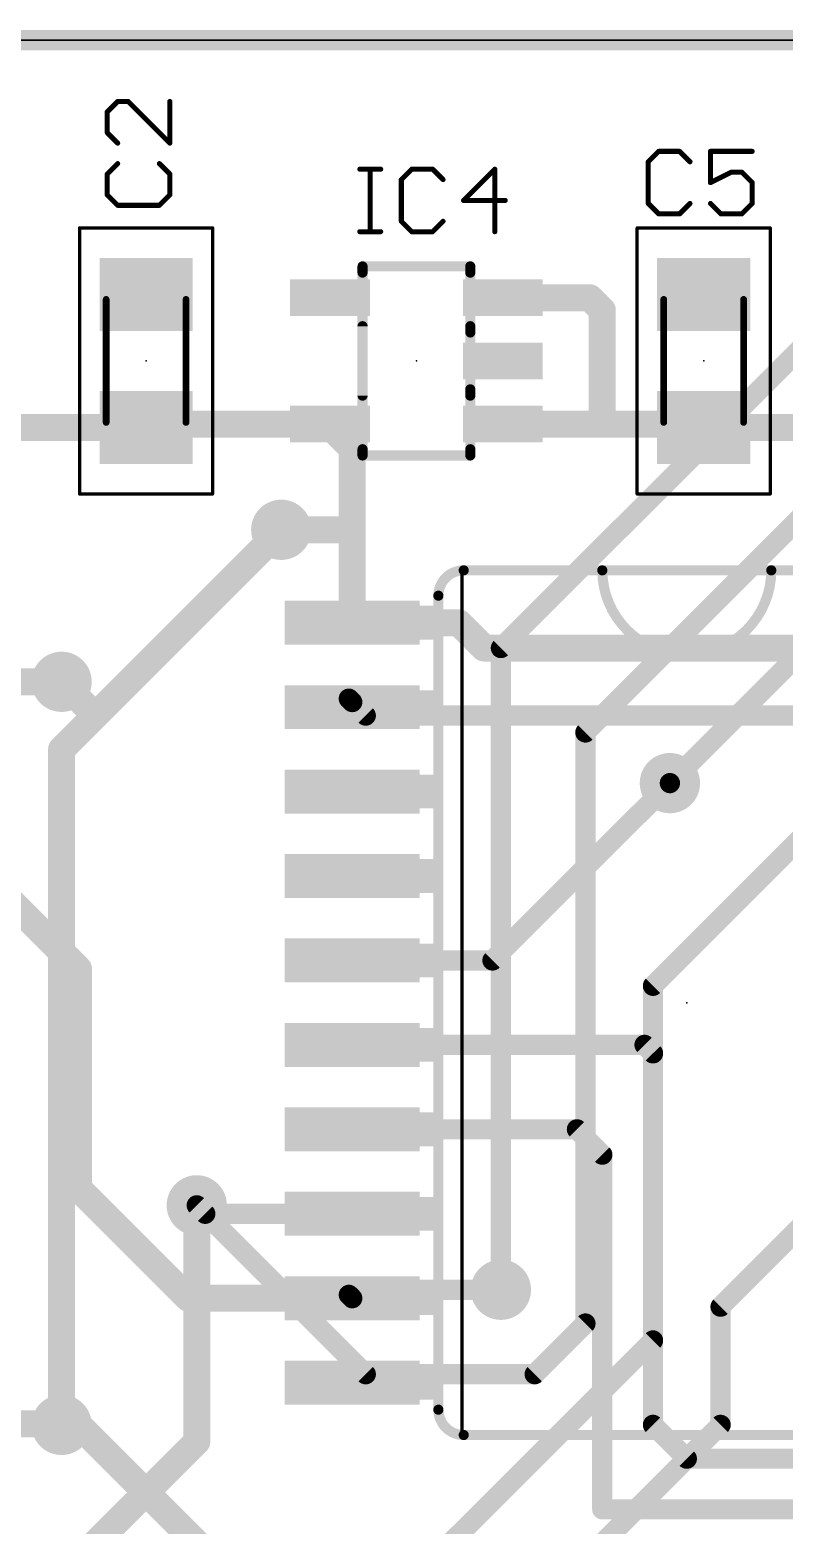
# Model space of a CAD drawing. Extents: x -5.1 to 70.5, y -0.2 to 53.5.
# Drawn here: x 20.86 to 32.2, y 31 to 53.49 of the extents above; entities that cross this region are included whole.
import ezdxf

# ---------------------------------------------------------------- set-up
doc = ezdxf.new("R2010")
doc.units = 0
for name, color, linetype in [('1', 12, 'CONTINUOUS'), ('16', 132, 'CONTINUOUS'), ('18', 110, 'CONTINUOUS'), ('20', 53, 'CONTINUOUS'), ('21', 253, 'CONTINUOUS'), ('23', 53, 'CONTINUOUS'), ('25', 253, 'CONTINUOUS'), ('39', 12, 'CONTINUOUS'), ('51', 253, 'CONTINUOUS')]:
    doc.layers.add(name, color=color, linetype=linetype)

# ---------------------------------------------------------------- blocks, each defined once
blk = doc.blocks.new('RECT')
blk.add_solid([(-0.5, -0.5), (0.5, -0.5), (-0.5, 0.5), (0.5, 0.5)])
blk = doc.blocks.new('ROUNDV')
at = {"const_width": 0.5}
blk.add_lwpolyline([(0, -0.25, 1), (0, 0.25, 1), (0, -0.25)], format="xyb", dxfattribs=at)

msp = doc.modelspace()

# ---------------------------------------------------------------- linework, layer by layer
at = {"layer": '1'}
for points, const_width in [([(-0.254, 53.34), (70.358, 53.34)], 0.3048), ([(29.276, 49.464), (27.97, 49.464)], 0.4064), ([(29.464, 49.276), (29.276, 49.464)], 0.4064), ([(29.464, 47.564), (29.464, 49.276)], 0.4064), ([(22.606, 47.514), (20.082, 47.514)], 0.4064), ([(22.672, 47.564), (22.606, 47.498)], 0.4064), ([(22.606, 47.498), (22.606, 47.514)], 0.4064), ([(25.37, 47.564), (22.672, 47.564)], 0.4064), ([(25.37, 47.528), (25.37, 47.564)], 0.4064), ([(25.7048, 47.1932), (25.37, 47.528)], 0.4064), ([(29.464, 47.564), (27.97, 47.564)], 0.4064), ([(30.668, 47.564), (29.464, 47.564)], 0.4064), ([(30.734, 47.498), (30.668, 47.564)], 0.4064), ([(30.75, 47.514), (30.734, 47.498)], 0.4064), ([(30.988, 47.514), (30.75, 47.514)], 0.4064), ([(36.052, 47.514), (30.988, 47.514)], 0.4064), ([(25.7048, 44.577), (25.7048, 47.1932)], 0.4064), ([(24.638, 45.974), (25.7048, 45.974)], 0.4064), ([(25.7048, 45.974), (25.7048, 44.577)], 0.4064), ([(25.7048, 44.577), (27.305, 44.577)], 0.4064), ([(27.305, 44.577), (27.686, 44.196)], 0.4064), ([(27.686, 44.196), (34.29, 44.196)], 0.4064), ([(21.336, 43.688), (20.236, 43.688)], 0.4064), ([(25.7048, 43.3832), (25.654, 43.434)], 0.3048), ([(25.7048, 43.3832), (25.7048, 43.307)], 0.3048), ([(25.908, 43.18), (25.7048, 43.3832)], 0.3048), ([(33.274, 43.18), (25.908, 43.18)], 0.3048), ([(27.813, 39.497), (30.48, 42.164)], 0.3048), ([(20.404, 40.556), (21.59, 39.37)], 0.4064), ([(25.7048, 39.497), (27.813, 39.497)], 0.3048), ([(21.59, 39.37), (21.59, 36.068)], 0.4064), ([(30.099, 38.227), (25.7048, 38.227)], 0.3048), ([(30.226, 38.1), (30.099, 38.227)], 0.3048), ([(30.226, 32.512), (30.226, 38.1)], 0.3048), ([(29.083, 36.957), (25.7048, 36.957)], 0.3048), ([(29.464, 36.576), (29.083, 36.957)], 0.3048), ([(29.464, 31.242), (29.464, 36.576)], 0.3048), ([(21.59, 36.068), (23.241, 34.417)], 0.4064), ([(23.368, 35.814), (23.495, 35.687)], 0.3048), ([(23.495, 35.687), (25.7048, 35.687)], 0.3048), ([(25.654, 34.4678), (25.654, 34.544)], 0.3048), ([(25.654, 34.544), (27.94, 34.544)], 0.3048), ([(23.241, 34.417), (25.7048, 34.417)], 0.4064), ([(25.7048, 34.417), (25.654, 34.4678)], 0.3048), ([(19.05, 32.528), (21.336, 32.528)], 0.4064), ([(21.336, 32.528), (21.574, 32.528)], 0.4064), ([(21.336, 32.528), (21.336, 32.512)], 0.4064), ([(21.574, 32.528), (29.718, 24.384)], 0.4064), ([(30.226, 32.512), (30.734, 32.004)], 0.3048), ([(30.734, 32.004), (39.37, 32.004)], 0.3048), ([(29.464, 31.242), (41.402, 31.242)], 0.3048)]:
    msp.add_lwpolyline(points, dxfattribs=dict(at, const_width=const_width))
for points, const_width in [([(27.97, 49.5656, 1), (27.97, 49.3624)], 0.2032), ([(29.3478, 49.5358, 1), (29.2042, 49.3922)], 0.2032), ([(29.276, 49.3624, 1), (29.276, 49.5656)], 0.2032), ([(29.5656, 49.276, 1), (29.3624, 49.276)], 0.2032), ([(29.3922, 49.2042, 1), (29.5358, 49.3478)], 0.2032), ([(22.7076, 47.514, 1), (22.5044, 47.514)], 0.2032), ([(22.672, 47.6656, 1), (22.672, 47.4624)], 0.2032), ([(22.7438, 47.4922, 1), (22.6002, 47.6358)], 0.2032), ([(22.606, 47.4124, 1), (22.606, 47.6156)], 0.2032), ([(25.4716, 47.564, 1), (25.2684, 47.564)], 0.2032), ([(25.4418, 47.5998, 1), (25.2982, 47.4562)], 0.2032), ([(25.37, 47.4624, 1), (25.37, 47.6656)], 0.2032), ([(27.97, 47.6656, 1), (27.97, 47.4624)], 0.2032), ([(29.464, 47.6656, 1), (29.464, 47.4624)], 0.2032), ([(29.464, 47.4624, 1), (29.464, 47.6656)], 0.2032), ([(30.7398, 47.6358, 1), (30.5962, 47.4922)], 0.2032), ([(30.75, 47.6156, 1), (30.75, 47.4124)], 0.2032), ([(30.668, 47.4624, 1), (30.668, 47.6656)], 0.2032), ([(30.8218, 47.4422, 1), (30.6782, 47.5858)], 0.2032), ([(30.988, 47.6156, 1), (30.988, 47.4124)], 0.2032), ([(30.988, 47.4124, 1), (30.988, 47.6156)], 0.2032), ([(22.5044, 47.498, 1), (22.7076, 47.498)], 0.2032), ([(22.5342, 47.5698, 1), (22.6778, 47.4262)], 0.2032), ([(25.2684, 47.528, 1), (25.4716, 47.528)], 0.2032), ([(29.3624, 47.564, 1), (29.5656, 47.564)], 0.2032), ([(30.6622, 47.5698, 1), (30.8058, 47.4262)], 0.2032), ([(30.6622, 47.4262, 1), (30.8058, 47.5698)], 0.2032), ([(25.8064, 47.1932, 1), (25.6032, 47.1932)], 0.2032), ([(25.633, 47.1214, 1), (25.7766, 47.265)], 0.2032), ([(24.638, 46.0756, 1), (24.638, 45.8724)], 0.2032), ([(25.8064, 45.974, 1), (25.6032, 45.974)], 0.2032), ([(25.7048, 45.8724, 1), (25.7048, 46.0756)], 0.2032), ([(25.7048, 44.6786, 1), (25.7048, 44.4754)], 0.2032), ([(27.3768, 44.6488, 1), (27.2332, 44.5052)], 0.2032), ([(27.305, 44.4754, 1), (27.305, 44.6786)], 0.2032), ([(25.6032, 44.577, 1), (25.8064, 44.577)], 0.2032), ([(25.6032, 44.577, 1), (25.8064, 44.577)], 0.2032), ([(27.686, 44.2976, 1), (27.686, 44.0944)], 0.2032), ([(27.6142, 44.1242, 1), (27.7578, 44.2678)], 0.2032), ([(21.336, 43.5864, 1), (21.336, 43.7896)], 0.2032), ([(25.7079, 43.4879, 1), (25.6001, 43.3801)], 0.1524), ([(25.781, 43.3832, 1), (25.6286, 43.3832)], 0.1524), ([(25.7587, 43.4371, 1), (25.6509, 43.3293)], 0.1524), ([(25.6509, 43.3293, 1), (25.7587, 43.4371)], 0.1524), ([(25.6286, 43.307, 1), (25.781, 43.307)], 0.1524), ([(25.908, 43.2562, 1), (25.908, 43.1038)], 0.1524), ([(25.8541, 43.1261, 1), (25.9619, 43.2339)], 0.1524), ([(30.5339, 42.1101, 1), (30.4261, 42.2179)], 0.1524), ([(25.7048, 39.5732, 1), (25.7048, 39.4208)], 0.1524), ([(27.7591, 39.5509, 1), (27.8669, 39.4431)], 0.1524), ([(27.813, 39.4208, 1), (27.813, 39.5732)], 0.1524), ([(21.6916, 39.37, 1), (21.4884, 39.37)], 0.2032), ([(21.5182, 39.2982, 1), (21.6618, 39.4418)], 0.2032), ([(25.7048, 38.3032, 1), (25.7048, 38.1508)], 0.1524), ([(30.1529, 38.2809, 1), (30.0451, 38.1731)], 0.1524), ([(30.099, 38.1508, 1), (30.099, 38.3032)], 0.1524), ([(30.3022, 38.1, 1), (30.1498, 38.1)], 0.1524), ([(30.1721, 38.0461, 1), (30.2799, 38.1539)], 0.1524), ([(25.7048, 37.0332, 1), (25.7048, 36.8808)], 0.1524), ([(29.1369, 37.0109, 1), (29.0291, 36.9031)], 0.1524), ([(29.083, 36.8808, 1), (29.083, 37.0332)], 0.1524), ([(29.5402, 36.576, 1), (29.3878, 36.576)], 0.1524), ([(29.4101, 36.5221, 1), (29.5179, 36.6299)], 0.1524), ([(21.6618, 36.1398, 1), (21.5182, 35.9962)], 0.2032), ([(21.4884, 36.068, 1), (21.6916, 36.068)], 0.2032), ([(23.4219, 35.8679, 1), (23.3141, 35.7601)], 0.1524), ([(23.495, 35.7632, 1), (23.495, 35.6108)], 0.1524), ([(23.4411, 35.6331, 1), (23.5489, 35.7409)], 0.1524), ([(25.7048, 35.6108, 1), (25.7048, 35.7632)], 0.1524), ([(25.7302, 34.544, 1), (25.5778, 34.544)], 0.1524), ([(25.654, 34.6202, 1), (25.654, 34.4678)], 0.1524), ([(27.94, 34.4678, 1), (27.94, 34.6202)], 0.1524), ([(23.241, 34.5186, 1), (23.241, 34.3154)], 0.2032), ([(23.1692, 34.3452, 1), (23.3128, 34.4888)], 0.2032), ([(25.7079, 34.5217, 1), (25.6001, 34.4139)], 0.1524), ([(25.5778, 34.4678, 1), (25.7302, 34.4678)], 0.1524), ([(25.6509, 34.3631, 1), (25.7587, 34.4709)], 0.1524), ([(25.7048, 34.3154, 1), (25.7048, 34.5186)], 0.2032), ([(21.336, 32.6296, 1), (21.336, 32.4264)], 0.2032), ([(21.4376, 32.528, 1), (21.2344, 32.528)], 0.2032), ([(21.2344, 32.512, 1), (21.4376, 32.512)], 0.2032), ([(21.336, 32.4264, 1), (21.336, 32.6296)], 0.2032), ([(21.6458, 32.5998, 1), (21.5022, 32.4562)], 0.2032), ([(21.574, 32.4264, 1), (21.574, 32.6296)], 0.2032), ([(30.2799, 32.5659, 1), (30.1721, 32.4581)], 0.1524), ([(30.1498, 32.512, 1), (30.3022, 32.512)], 0.1524), ([(30.734, 32.0802, 1), (30.734, 31.9278)], 0.1524), ([(30.6801, 31.9501, 1), (30.7879, 32.0579)], 0.1524), ([(29.464, 31.3182, 1), (29.464, 31.1658)], 0.1524), ([(29.3878, 31.242, 1), (29.5402, 31.242)], 0.1524)]:
    msp.add_lwpolyline(points, format="xyb", dxfattribs=dict(at, const_width=const_width))
at = {"layer": '16'}
for points, const_width in [([(27.94, 44.196), (34.544, 50.8)], 0.3048), ([(29.21, 42.926), (35.052, 48.768)], 0.3048), ([(21.844, 43.18), (24.638, 45.974)], 0.4064), ([(30.48, 42.164), (34.29, 45.974)], 0.3048), ([(27.94, 34.544), (27.94, 44.196)], 0.3048), ([(21.844, 43.18), (21.336, 43.688)], 0.4064), ([(21.336, 42.672), (21.844, 43.18)], 0.4064), ([(29.21, 34.036), (29.21, 42.926)], 0.3048), ([(21.336, 32.512), (21.336, 42.672)], 0.4064), ([(30.226, 39.116), (33.02, 41.91)], 0.3048), ([(30.226, 33.782), (30.226, 39.116)], 0.3048), ([(23.368, 32.258), (23.368, 35.814)], 0.4064), ([(23.368, 35.814), (25.908, 33.274)], 0.3048), ([(31.242, 34.29), (32.512, 35.56)], 0.3048), ([(31.242, 32.512), (31.242, 34.29)], 0.3048), ([(28.448, 33.274), (29.21, 34.036)], 0.3048), ([(25.654, 29.21), (30.226, 33.782)], 0.3048), ([(25.908, 33.274), (28.448, 33.274)], 0.3048), ([(21.59, 22.86), (31.242, 32.512)], 0.3048), ([(19.812, 28.702), (23.368, 32.258)], 0.4064)]:
    msp.add_lwpolyline(points, dxfattribs=dict(at, const_width=const_width))
for points, const_width in [([(24.7098, 45.9022, 1), (24.5662, 46.0458)], 0.2032), ([(28.0162, 44.196, 1), (27.8638, 44.196)], 0.1524), ([(27.8861, 44.2499, 1), (27.9939, 44.1421)], 0.1524), ([(21.4078, 43.7598, 1), (21.2642, 43.6162)], 0.2032), ([(21.7722, 43.2518, 1), (21.9158, 43.1082)], 0.2032), ([(21.9158, 43.1082, 1), (21.7722, 43.2518)], 0.2032), ([(21.7722, 43.1082, 1), (21.9158, 43.2518)], 0.2032), ([(29.2862, 42.926, 1), (29.1338, 42.926)], 0.1524), ([(29.1561, 42.9799, 1), (29.2639, 42.8721)], 0.1524), ([(21.4376, 42.672, 1), (21.2344, 42.672)], 0.2032), ([(21.2642, 42.7438, 1), (21.4078, 42.6002)], 0.2032), ([(30.4261, 42.2179, 1), (30.5339, 42.1101)], 0.1524), ([(30.3022, 39.116, 1), (30.1498, 39.116)], 0.1524), ([(30.1721, 39.1699, 1), (30.2799, 39.0621)], 0.1524), ([(23.4696, 35.814, 1), (23.2664, 35.814)], 0.2032), ([(23.4219, 35.8679, 1), (23.3141, 35.7601)], 0.1524), ([(27.8638, 34.544, 1), (28.0162, 34.544)], 0.1524), ([(31.3182, 34.29, 1), (31.1658, 34.29)], 0.1524), ([(31.1881, 34.3439, 1), (31.2959, 34.2361)], 0.1524), ([(29.2639, 33.9821, 1), (29.1561, 34.0899)], 0.1524), ([(29.1338, 34.036, 1), (29.2862, 34.036)], 0.1524), ([(30.1498, 33.782, 1), (30.3022, 33.782)], 0.1524), ([(30.2799, 33.7281, 1), (30.1721, 33.8359)], 0.1524), ([(25.908, 33.3502, 1), (25.908, 33.1978)], 0.1524), ([(25.8541, 33.2201, 1), (25.9619, 33.3279)], 0.1524), ([(28.3941, 33.3279, 1), (28.5019, 33.2201)], 0.1524), ([(28.448, 33.1978, 1), (28.448, 33.3502)], 0.1524), ([(21.2344, 32.512, 1), (21.4376, 32.512)], 0.2032), ([(31.2959, 32.4581, 1), (31.1881, 32.5659)], 0.1524), ([(23.4398, 32.1862, 1), (23.2962, 32.3298)], 0.2032), ([(31.1658, 32.512, 1), (31.3182, 32.512)], 0.1524), ([(23.2664, 32.258, 1), (23.4696, 32.258)], 0.2032)]:
    msp.add_lwpolyline(points, format="xyb", dxfattribs=dict(at, const_width=const_width))
at = {"layer": '20'}
msp.add_line((70.358, 53.34), (0, 53.34), dxfattribs=at)
at = {"layer": '21'}
msp.add_line((1.524, 53.34), (67.564, 53.34), dxfattribs=at)
for points, const_width in [([(25.86, 49.936), (27.48, 49.936)], 0.1524), ([(25.86, 49.842), (25.86, 49.936)], 0.1524), ([(27.48, 49.936), (27.48, 49.842)], 0.1524), ([(25.86, 47.992), (25.86, 49.036)], 0.1524), ([(27.48, 49.036), (27.48, 48.942)], 0.1524), ([(27.48, 48.086), (27.48, 47.992)], 0.1524), ([(25.86, 47.092), (25.86, 47.186)], 0.1524), ([(27.48, 47.186), (27.48, 47.092)], 0.1524), ([(27.48, 47.092), (25.86, 47.092)], 0.1524), ([(29.464, 45.3644), (27.3812, 45.3644)], 0.1524), ([(32.004, 45.3644), (29.464, 45.3644)], 0.1524), ([(34.0868, 45.3644), (32.004, 45.3644)], 0.1524), ([(27.3558, 45.339), (27.3558, 32.385)], 0.0508), ([(27.3812, 32.3596), (34.0868, 32.3596)], 0.1524)]:
    msp.add_lwpolyline(points, dxfattribs=dict(at, const_width=const_width))
for points, const_width in [([(25.86, 49.9741, 1), (25.86, 49.8979)], 0.0762), ([(25.8981, 49.936, 1), (25.8219, 49.936)], 0.0762), ([(27.5181, 49.936, 1), (27.4419, 49.936)], 0.0762), ([(27.48, 49.8979, 1), (27.48, 49.9741)], 0.0762), ([(25.8219, 49.842, 1), (25.8981, 49.842)], 0.0762), ([(27.4419, 49.842, 1), (27.5181, 49.842)], 0.0762), ([(25.8981, 49.036, 1), (25.8219, 49.036)], 0.0762), ([(27.5181, 49.036, 1), (27.4419, 49.036)], 0.0762), ([(27.4419, 48.942, 1), (27.5181, 48.942)], 0.0762), ([(27.5181, 48.086, 1), (27.4419, 48.086)], 0.0762), ([(25.8219, 47.992, 1), (25.8981, 47.992)], 0.0762), ([(27.4419, 47.992, 1), (27.5181, 47.992)], 0.0762), ([(25.8981, 47.186, 1), (25.8219, 47.186)], 0.0762), ([(27.5181, 47.186, 1), (27.4419, 47.186)], 0.0762), ([(25.86, 47.1301, 1), (25.86, 47.0539)], 0.0762), ([(25.8219, 47.092, 1), (25.8981, 47.092)], 0.0762), ([(27.4419, 47.092, 1), (27.5181, 47.092)], 0.0762), ([(27.48, 47.0539, 1), (27.48, 47.1301)], 0.0762), ([(27.3812, 45.3644, 0.4142), (27.0002, 44.9834)], 0.1524), ([(27.3812, 45.4025, 1), (27.3812, 45.3263)], 0.0762), ([(27.3812, 45.3263, 1), (27.3812, 45.4025)], 0.0762), ([(29.464, 45.4025, 1), (29.464, 45.3263)], 0.0762), ([(29.464, 45.3644, 1), (32.004, 45.3644)], 0.1524), ([(29.5021, 45.3644, 1), (29.4259, 45.3644)], 0.0762), ([(29.464, 45.3263, 1), (29.464, 45.4025)], 0.0762), ([(32.004, 45.4025, 1), (32.004, 45.3263)], 0.0762), ([(32.0421, 45.3644, 1), (31.9659, 45.3644)], 0.0762), ([(32.004, 45.3263, 1), (32.004, 45.4025)], 0.0762), ([(27.3685, 45.339, 1), (27.3431, 45.339)], 0.0254), ([(26.9621, 44.9834, 1), (27.0383, 44.9834)], 0.0762), ([(27.0002, 32.7406, 0.4142), (27.3812, 32.3596)], 0.1524), ([(27.0383, 32.7406, 1), (26.9621, 32.7406)], 0.0762), ([(27.3812, 32.3977, 1), (27.3812, 32.3215)], 0.0762), ([(27.3431, 32.385, 1), (27.3685, 32.385)], 0.0254), ([(27.3812, 32.3215, 1), (27.3812, 32.3977)], 0.0762)]:
    msp.add_lwpolyline(points, format="xyb", dxfattribs=dict(at, const_width=const_width))
at = {"layer": '23'}
for p in [(22.606, 48.514), (26.67, 48.514), (30.988, 48.514), (30.734, 38.862)]:
    msp.add_point(p, dxfattribs=at)
at = {"layer": '25', "const_width": 0.0762}
for points in [[(22.1791, 52.4167), (22.0223, 52.2599)], [(22.3358, 52.4167), (22.1791, 52.4167)], [(22.9629, 51.7896), (22.3358, 52.4167)], [(22.9629, 52.4167), (22.9629, 51.7896)], [(22.0223, 52.2599), (22.0223, 51.9464)], [(22.0223, 51.9464), (22.1791, 51.7896)], [(22.1791, 51.4812), (22.0223, 51.3244)], [(22.9629, 51.3244), (22.8061, 51.4812)], [(30.3118, 51.6657), (30.1551, 51.5089)], [(30.1551, 51.5089), (30.1551, 50.8819)], [(30.6254, 51.6657), (30.3118, 51.6657)], [(30.7821, 51.5089), (30.6254, 51.6657)], [(31.7177, 51.6657), (31.0906, 51.6657)], [(31.0906, 51.6657), (31.0906, 51.1954)], [(22.0223, 51.3244), (22.0223, 51.0109)], [(22.9629, 51.0109), (22.9629, 51.3244)], [(25.8191, 51.3977), (26.1326, 51.3977)], [(25.9759, 50.4571), (25.9759, 51.3977)], [(26.5995, 51.3977), (26.4428, 51.2409)], [(26.4428, 51.2409), (26.4428, 50.6139)], [(26.9131, 51.3977), (26.5995, 51.3977)], [(27.0698, 51.2409), (26.9131, 51.3977)], [(27.8486, 51.3977), (27.3783, 50.9274)], [(27.8486, 50.4571), (27.8486, 51.3977)], [(31.0906, 51.1954), (31.4041, 51.3522)], [(31.4041, 51.3522), (31.5609, 51.3522)], [(31.5609, 51.3522), (31.7177, 51.1954)], [(22.0223, 51.0109), (22.1791, 50.8541)], [(22.8061, 50.8541), (22.9629, 51.0109)], [(31.7177, 51.1954), (31.7177, 50.8819)], [(22.1791, 50.8541), (22.8061, 50.8541)], [(27.3783, 50.9274), (28.0054, 50.9274)], [(30.1551, 50.8819), (30.3118, 50.7251)], [(30.6254, 50.7251), (30.7821, 50.8819)], [(31.2473, 50.7251), (31.0906, 50.8819)], [(31.7177, 50.8819), (31.5609, 50.7251)], [(26.4428, 50.6139), (26.5995, 50.4571)], [(26.9131, 50.4571), (27.0698, 50.6139)], [(30.3118, 50.7251), (30.6254, 50.7251)], [(31.5609, 50.7251), (31.2473, 50.7251)], [(25.8191, 50.4571), (26.1326, 50.4571)], [(26.5995, 50.4571), (26.9131, 50.4571)]]:
    msp.add_lwpolyline(points, dxfattribs=at)
at = {"layer": '25', "const_width": 0.0381}
for points in [[(22.1791, 52.4357, 1), (22.1791, 52.3976)], [(22.1925, 52.4032, 1), (22.1656, 52.4302)], [(22.3493, 52.4302, 1), (22.3224, 52.4032)], [(22.3358, 52.3976, 1), (22.3358, 52.4357)], [(22.982, 52.4167, 1), (22.9439, 52.4167)], [(22.0413, 52.2599, 1), (22.0032, 52.2599)], [(22.0088, 52.2734, 1), (22.0358, 52.2464)], [(22.0032, 51.9464, 1), (22.0413, 51.9464)], [(22.0358, 51.9599, 1), (22.0088, 51.9329)], [(22.1656, 51.7761, 1), (22.1925, 51.8031)], [(22.9439, 51.7896, 1), (22.982, 51.7896)], [(22.9494, 51.7761, 1), (22.9764, 51.8031)], [(22.1925, 51.4677, 1), (22.1656, 51.4946)], [(22.8196, 51.4946, 1), (22.7927, 51.4677)], [(30.1741, 51.5089, 1), (30.136, 51.5089)], [(30.1416, 51.5224, 1), (30.1685, 51.4955)], [(30.3118, 51.6848, 1), (30.3118, 51.6467)], [(30.3253, 51.6522, 1), (30.2984, 51.6792)], [(30.6388, 51.6792, 1), (30.6119, 51.6522)], [(30.6254, 51.6467, 1), (30.6254, 51.6848)], [(30.7687, 51.4955, 1), (30.7956, 51.5224)], [(31.0906, 51.6848, 1), (31.0906, 51.6467)], [(31.1096, 51.6657, 1), (31.0715, 51.6657)], [(31.7177, 51.6467, 1), (31.7177, 51.6848)], [(22.0413, 51.3244, 1), (22.0032, 51.3244)], [(22.0088, 51.3379, 1), (22.0358, 51.3109)], [(22.982, 51.3244, 1), (22.9439, 51.3244)], [(22.9494, 51.3109, 1), (22.9764, 51.3379)], [(25.8191, 51.4168, 1), (25.8191, 51.3787)], [(25.9949, 51.3977, 1), (25.9568, 51.3977)], [(26.1326, 51.3787, 1), (26.1326, 51.4168)], [(26.4618, 51.2409, 1), (26.4237, 51.2409)], [(26.4293, 51.2544, 1), (26.4562, 51.2275)], [(26.5995, 51.4168, 1), (26.5995, 51.3787)], [(26.613, 51.3842, 1), (26.5861, 51.4112)], [(26.9265, 51.4112, 1), (26.8996, 51.3842)], [(26.9131, 51.3787, 1), (26.9131, 51.4168)], [(27.0564, 51.2275, 1), (27.0833, 51.2544)], [(27.8676, 51.3977, 1), (27.8295, 51.3977)], [(27.8621, 51.3842, 1), (27.8351, 51.4112)], [(31.4041, 51.3712, 1), (31.4041, 51.3331)], [(31.4126, 51.3351, 1), (31.3956, 51.3692)], [(31.5744, 51.3656, 1), (31.5474, 51.3387)], [(31.5609, 51.3331, 1), (31.5609, 51.3712)], [(22.0358, 51.0243, 1), (22.0088, 50.9974)], [(22.9764, 50.9974, 1), (22.9494, 51.0243)], [(31.0821, 51.2124, 1), (31.0991, 51.1784)], [(31.0715, 51.1954, 1), (31.1096, 51.1954)], [(31.7367, 51.1954, 1), (31.6986, 51.1954)], [(31.7042, 51.1819, 1), (31.7311, 51.2089)], [(22.0032, 51.0109, 1), (22.0413, 51.0109)], [(22.1791, 50.8732, 1), (22.1791, 50.8351)], [(22.1656, 50.8406, 1), (22.1925, 50.8676)], [(22.7927, 50.8676, 1), (22.8196, 50.8406)], [(22.8061, 50.8351, 1), (22.8061, 50.8732)], [(22.9439, 51.0109, 1), (22.982, 51.0109)], [(27.3783, 50.9465, 1), (27.3783, 50.9084)], [(27.3648, 50.9409, 1), (27.3918, 50.9139)], [(28.0054, 50.9084, 1), (28.0054, 50.9465)], [(30.136, 50.8819, 1), (30.1741, 50.8819)], [(30.1685, 50.8953, 1), (30.1416, 50.8684)], [(30.7956, 50.8684, 1), (30.7687, 50.8953)], [(31.1041, 50.8953, 1), (31.0771, 50.8684)], [(31.6986, 50.8819, 1), (31.7367, 50.8819)], [(31.7311, 50.8684, 1), (31.7042, 50.8953)], [(26.4562, 50.6273, 1), (26.4293, 50.6004)], [(26.4237, 50.6139, 1), (26.4618, 50.6139)], [(27.0833, 50.6004, 1), (27.0564, 50.6273)], [(30.3118, 50.7442, 1), (30.3118, 50.7061)], [(30.2984, 50.7116, 1), (30.3253, 50.7386)], [(30.6119, 50.7386, 1), (30.6388, 50.7116)], [(30.6254, 50.7061, 1), (30.6254, 50.7442)], [(31.2473, 50.7442, 1), (31.2473, 50.7061)], [(31.2339, 50.7116, 1), (31.2608, 50.7386)], [(31.5474, 50.7386, 1), (31.5744, 50.7116)], [(31.5609, 50.7061, 1), (31.5609, 50.7442)], [(25.8191, 50.4762, 1), (25.8191, 50.4381)], [(25.9568, 50.4571, 1), (25.9949, 50.4571)], [(26.1326, 50.4381, 1), (26.1326, 50.4762)], [(26.5995, 50.4762, 1), (26.5995, 50.4381)], [(26.5861, 50.4436, 1), (26.613, 50.4706)], [(26.8996, 50.4706, 1), (26.9265, 50.4436)], [(26.9131, 50.4381, 1), (26.9131, 50.4762)], [(27.8295, 50.4571, 1), (27.8676, 50.4571)]]:
    msp.add_lwpolyline(points, format="xyb", dxfattribs=at)
at = {"layer": '39', "const_width": 0.05}
for points in [[(21.606, 46.514), (21.606, 50.514)], [(21.606, 50.514), (23.606, 50.514)], [(23.606, 50.514), (23.606, 46.514)], [(29.988, 46.514), (29.988, 50.514)], [(29.988, 50.514), (31.988, 50.514)], [(31.988, 50.514), (31.988, 46.514)], [(23.606, 46.514), (21.606, 46.514)], [(31.988, 46.514), (29.988, 46.514)]]:
    msp.add_lwpolyline(points, dxfattribs=at)
at = {"layer": '39', "const_width": 0.025}
for points in [[(21.6185, 50.514, 1), (21.5935, 50.514)], [(21.606, 50.5265, 1), (21.606, 50.5015)], [(23.6185, 50.514, 1), (23.5935, 50.514)], [(23.606, 50.5015, 1), (23.606, 50.5265)], [(30.0005, 50.514, 1), (29.9755, 50.514)], [(29.988, 50.5265, 1), (29.988, 50.5015)], [(32.0005, 50.514, 1), (31.9755, 50.514)], [(31.988, 50.5015, 1), (31.988, 50.5265)], [(21.606, 46.5265, 1), (21.606, 46.5015)], [(21.5935, 46.514, 1), (21.6185, 46.514)], [(23.5935, 46.514, 1), (23.6185, 46.514)], [(23.606, 46.5015, 1), (23.606, 46.5265)], [(29.988, 46.5265, 1), (29.988, 46.5015)], [(29.9755, 46.514, 1), (30.0005, 46.514)], [(31.9755, 46.514, 1), (32.0005, 46.514)], [(31.988, 46.5015, 1), (31.988, 46.5265)]]:
    msp.add_lwpolyline(points, format="xyb", dxfattribs=at)
at = {"layer": '51'}
for points, const_width in [([(25.86, 47.092), (25.86, 49.936)], 0.1524), ([(27.48, 49.936), (27.48, 47.092)], 0.1524), ([(22.006, 47.589), (22.006, 49.439)], 0.1016), ([(23.206, 49.439), (23.206, 47.589)], 0.1016), ([(30.388, 47.589), (30.388, 49.439)], 0.1016), ([(31.588, 49.439), (31.588, 47.589)], 0.1016), ([(27.0002, 44.9834), (27.0002, 32.7406)], 0.1524)]:
    msp.add_lwpolyline(points, dxfattribs=dict(at, const_width=const_width))
for points, const_width in [([(25.8981, 49.936, 1), (25.8219, 49.936)], 0.0762), ([(27.5181, 49.936, 1), (27.4419, 49.936)], 0.0762), ([(22.0314, 49.439, 1), (21.9806, 49.439)], 0.0508), ([(23.2314, 49.439, 1), (23.1806, 49.439)], 0.0508), ([(30.4134, 49.439, 1), (30.3626, 49.439)], 0.0508), ([(31.6134, 49.439, 1), (31.5626, 49.439)], 0.0508), ([(21.9806, 47.589, 1), (22.0314, 47.589)], 0.0508), ([(23.1806, 47.589, 1), (23.2314, 47.589)], 0.0508), ([(30.3626, 47.589, 1), (30.4134, 47.589)], 0.0508), ([(31.5626, 47.589, 1), (31.6134, 47.589)], 0.0508), ([(25.8219, 47.092, 1), (25.8981, 47.092)], 0.0762), ([(27.4419, 47.092, 1), (27.5181, 47.092)], 0.0762), ([(27.0383, 44.9834, 1), (26.9621, 44.9834)], 0.0762), ([(26.9621, 32.7406, 1), (27.0383, 32.7406)], 0.0762)]:
    msp.add_lwpolyline(points, format="xyb", dxfattribs=dict(at, const_width=const_width))

# ---------------------------------------------------------------- block references
at = {"layer": '1'}
for p, xscale, yscale, rotation in [((22.606, 49.514), 1.1, 1.4, 90), ((30.988, 49.514), 1.1, 1.4, 90), ((25.37, 49.464), 0.55, 1.2, 90), ((27.97, 49.464), 0.55, 1.2, 90), ((27.97, 48.514), 0.55, 1.2, 90), ((22.606, 47.514), 1.1, 1.4, 90), ((30.988, 47.514), 1.1, 1.4, 90), ((25.37, 47.564), 0.55, 1.2, 90), ((27.97, 47.564), 0.55, 1.2, 90), ((25.7048, 44.577), 0.6604, 2.032, 270), ((25.7048, 43.307), 0.6604, 2.032, 270), ((25.7048, 42.037), 0.6604, 2.032, 270), ((25.7048, 40.767), 0.6604, 2.032, 270), ((25.7048, 39.497), 0.6604, 2.032, 270), ((25.7048, 38.227), 0.6604, 2.032, 270), ((25.7048, 36.957), 0.6604, 2.032, 270), ((25.7048, 35.687), 0.6604, 2.032, 270), ((25.7048, 34.417), 0.6604, 2.032, 270), ((25.7048, 33.147), 0.6604, 2.032, 270)]:
    msp.add_blockref('RECT', p, dxfattribs=dict(at, xscale=xscale, yscale=yscale, rotation=rotation))
at = {"layer": '18', "xscale": 0.9064, "yscale": 0.9064}
for p in [(24.638, 45.974), (24.638, 45.974), (21.336, 43.688), (21.336, 43.688), (30.48, 42.164), (30.48, 42.164), (23.368, 35.814), (23.368, 35.814), (27.94, 34.544), (27.94, 34.544), (21.336, 32.512), (21.336, 32.512)]:
    msp.add_blockref('ROUNDV', p, dxfattribs=at)
at = {"layer": '51'}
for p, xscale, yscale, rotation in [((25.495, 49.464), 0.5, 0.65, 90), ((27.845, 49.464), 0.5, 0.65, 90), ((22.606, 49.264), 0.5, 1.3, 90), ((30.988, 49.264), 0.5, 1.3, 90), ((27.845, 48.514), 0.5, 0.65, 90), ((22.606, 47.764), 0.5, 1.3, 90), ((30.988, 47.764), 0.5, 1.3, 90), ((25.495, 47.564), 0.5, 0.65, 90), ((27.845, 47.564), 0.5, 0.65, 90), ((26.1366, 44.577), 0.508, 1.4732, 270), ((26.9367, 44.577), 0.508, 0.127, 270), ((26.1366, 43.307), 0.508, 1.4732, 270), ((26.9367, 43.307), 0.508, 0.127, 270), ((26.1366, 42.037), 0.508, 1.4732, 270), ((26.9367, 42.037), 0.508, 0.127, 270), ((26.1366, 40.767), 0.508, 1.4732, 270), ((26.9367, 40.767), 0.508, 0.127, 270), ((26.1366, 39.497), 0.508, 1.4732, 270), ((26.9367, 39.497), 0.508, 0.127, 270), ((26.1366, 38.227), 0.508, 1.4732, 270), ((26.9367, 38.227), 0.508, 0.127, 270), ((26.1366, 36.957), 0.508, 1.4732, 270), ((26.9367, 36.957), 0.508, 0.127, 270), ((26.1366, 35.687), 0.508, 1.4732, 270), ((26.9367, 35.687), 0.508, 0.127, 270), ((26.1366, 34.417), 0.508, 1.4732, 270), ((26.9367, 34.417), 0.508, 0.127, 270), ((26.1366, 33.147), 0.508, 1.4732, 270), ((26.9367, 33.147), 0.508, 0.127, 270)]:
    msp.add_blockref('RECT', p, dxfattribs=dict(at, xscale=xscale, yscale=yscale, rotation=rotation))

doc.saveas('drawing.dxf')
